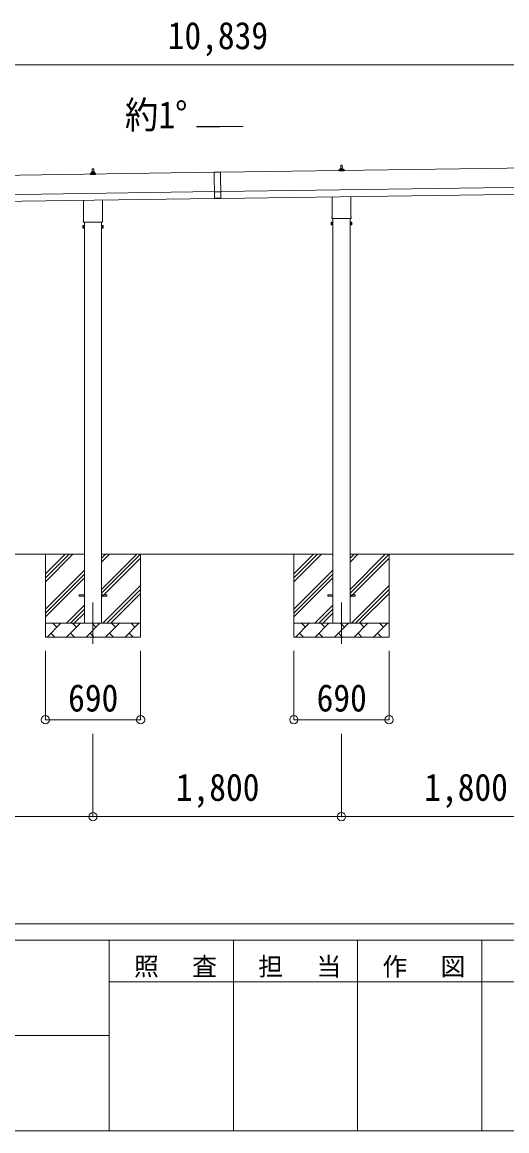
# Model space of a CAD drawing. Units: millimetres at full size, sheet at 1:60. Extents: x -16864 to 16864, y -11640 to 11640.
# Drawn here: x 4773 to 8283, y -11640 to -3611 of the extents above; entities that cross this region are included whole.
import ezdxf
from ezdxf.enums import TextEntityAlignment as Align

# ---------------------------------------------------------------- set-up
doc = ezdxf.new("R2010")
doc.units = ezdxf.units.MM
doc.header["$LTSCALE"] = 60
doc.header["$PDMODE"] = 32
doc.header["$PDSIZE"] = 60
doc.linetypes.add('CHAIN1', pattern=[8, 5, -1, 1, -1])
for name, color, linetype, lineweight in [('0-1_Defpoints', 7, 'CHAIN1', 9), ('0-2_TEXT1', 4, 'Continuous', 9), ('0-3_SHAPE', 7, 'Continuous', 9), ('0-7_PARTS2', 7, 'Continuous', 9), ('0-8_TABLE1', 6, 'Continuous', 9), ('F-0', 7, 'Continuous', 9)]:
    doc.layers.add(name, color=color, linetype=linetype, lineweight=lineweight)
doc.styles.add('ＭＳ ゴシック', font='')
doc.styles.get('ＭＳ ゴシック').set_extended_font_data('MS Gothic')

msp = doc.modelspace()

# ---------------------------------------------------------------- linework, layer by layer
at = {"layer": '0-1_Defpoints'}
for p, q in [((5285.56, -7813.9), (5285.56, -8162.9)), ((7085.56, -7813.9), (7085.56, -8162.9))]:
    msp.add_line(p, q, dxfattribs=at)
at = {"layer": '0-2_TEXT1'}
for p, q in [((6373.46, -4368.07), (6037.46, -4372.87)), ((11573.26, -4621.24), (6208.3, -4697.88)), ((7079.87, -4672.5), (7080.59, -4648.97)), ((7081.59, -4648), (7090.14, -4648)), ((7091.14, -4648.97), (7091.87, -4672.5)), ((6163.31, -4698.52), (798.36, -4775.17)), ((5267.62, -4713.71), (5267.62, -4706)), ((5304.12, -4713.71), (5267.62, -4713.71)), ((5268, -4705.21), (5303.73, -4705.21)), ((5268.38, -4705.03), (5275.1, -4703.4)), ((5275.48, -4703.21), (5296.25, -4703.21)), ((5275.87, -4702.43), (5275.87, -4698.21)), ((5276.87, -4698.21), (5294.87, -4698.21)), ((5279.87, -4698.21), (5280.59, -4674.69)), ((5281.59, -4673.71), (5290.14, -4673.71)), ((5291.14, -4674.69), (5291.87, -4698.21)), ((5295.87, -4702.43), (5295.87, -4698.21)), ((5303.35, -4705.03), (5296.63, -4703.4)), ((5304.12, -4713.71), (5304.12, -4706)), ((6163.29, -4697.52), (6208.29, -4696.88)), ((6163.29, -4697.52), (6166.04, -4890)), ((6208.3, -4697.88), (6163.31, -4698.52)), ((6208.29, -4696.88), (6211.04, -4889.36)), ((7067.62, -4688), (7067.62, -4680.28)), ((7104.12, -4688), (7067.62, -4688)), ((7068, -4679.5), (7103.73, -4679.5)), ((7068.38, -4679.31), (7075.1, -4677.68)), ((7075.48, -4677.5), (7096.25, -4677.5)), ((7075.87, -4676.71), (7075.87, -4672.5)), ((7076.87, -4672.5), (7094.87, -4672.5)), ((7095.87, -4676.71), (7095.87, -4672.5)), ((7103.35, -4679.31), (7096.63, -4677.68)), ((7104.12, -4688), (7104.12, -4680.28)), ((6210.3, -4837.87), (11575.26, -4761.23)), ((6211.02, -4887.86), (11575.97, -4811.22)), ((800.36, -4915.15), (6165.31, -4838.51)), ((801.07, -4965.15), (6166.02, -4888.5)), ((6210.32, -4838.87), (6165.32, -4839.51)), ((6210.97, -4884.36), (6165.97, -4885.01)), ((6211.04, -4889.36), (6166.04, -4890)), ((7017.26, -5021.98), (7017.26, -4876.34)), ((7153.86, -4874.39), (7153.86, -5021.98)), ((5217.26, -5047.7), (5217.26, -4902.06)), ((5353.86, -4900.11), (5353.86, -5047.7)), ((5215.56, -5056.47), (5215.56, -5050.97)), ((5355.56, -5050.97), (5355.56, -5056.47)), ((7015.56, -5030.76), (7015.56, -5025.26)), ((7153.5, -5034.26), (7017.62, -5034.26)), ((7023.06, -5034.26), (7023.06, -7963.9)), ((7148.06, -7963.9), (7148.06, -5034.26)), ((7155.56, -5025.26), (7155.56, -5030.76)), ((5211.56, -5085.97), (5212.32, -5084.66)), ((5211.56, -5085.97), (5211.56, -5102.97)), ((5211.56, -5102.97), (5212.32, -5104.29)), ((5218.56, -5089.56), (5212.32, -5089.56)), ((5218.56, -5099.38), (5212.32, -5099.38)), ((5218.56, -5104.29), (5212.32, -5104.29)), ((5353.5, -5059.97), (5217.62, -5059.97)), ((5221.06, -5103.67), (5218.56, -5103.67)), ((5223.06, -5059.97), (5223.06, -7963.9)), ((5348.06, -7963.9), (5348.06, -5059.97)), ((5350.06, -5103.67), (5352.56, -5103.67)), ((5352.56, -5089.56), (5358.8, -5089.56)), ((5352.56, -5099.38), (5358.8, -5099.38)), ((5352.56, -5104.29), (5358.8, -5104.29)), ((5359.56, -5085.97), (5358.8, -5084.66)), ((5359.56, -5102.97), (5358.8, -5104.29)), ((5359.56, -5085.97), (5359.56, -5102.97)), ((7011.56, -5060.26), (7012.32, -5058.94)), ((7011.56, -5060.26), (7011.56, -5077.26)), ((7011.56, -5077.26), (7012.32, -5078.57)), ((7018.56, -5063.85), (7012.32, -5063.85)), ((7018.56, -5073.66), (7012.32, -5073.66)), ((7018.56, -5078.57), (7012.32, -5078.57)), ((7021.06, -5077.96), (7018.56, -5077.96)), ((7150.06, -5077.96), (7152.56, -5077.96)), ((7152.56, -5063.85), (7158.8, -5063.85)), ((7152.56, -5073.66), (7158.8, -5073.66)), ((7152.56, -5078.57), (7158.8, -5078.57)), ((7159.56, -5060.26), (7158.8, -5058.94)), ((7159.56, -5077.26), (7158.8, -5078.57)), ((7159.56, -5060.26), (7159.56, -5077.26)), ((5185.56, -7759.4), (5223.06, -7759.4)), ((5185.56, -7768.4), (5185.56, -7759.4)), ((5185.56, -7759.4), (5223.06, -7759.4)), ((5185.56, -7768.4), (5185.56, -7759.4)), ((5185.56, -7768.4), (5223.06, -7768.4)), ((5185.56, -7768.4), (5223.06, -7768.4)), ((5348.06, -7759.4), (5385.56, -7759.4)), ((5348.06, -7759.4), (5385.56, -7759.4)), ((5348.06, -7768.4), (5385.56, -7768.4)), ((5348.06, -7768.4), (5385.56, -7768.4)), ((5385.56, -7768.4), (5385.56, -7759.4)), ((5385.56, -7768.4), (5385.56, -7759.4)), ((6985.56, -7759.4), (7023.06, -7759.4)), ((6985.56, -7768.4), (6985.56, -7759.4)), ((6985.56, -7759.4), (7023.06, -7759.4)), ((6985.56, -7768.4), (6985.56, -7759.4)), ((6985.56, -7768.4), (7023.06, -7768.4)), ((6985.56, -7768.4), (7023.06, -7768.4)), ((7148.06, -7759.4), (7185.56, -7759.4)), ((7148.06, -7759.4), (7185.56, -7759.4)), ((7148.06, -7768.4), (7185.56, -7768.4)), ((7148.06, -7768.4), (7185.56, -7768.4)), ((7185.56, -7768.4), (7185.56, -7759.4)), ((7185.56, -7768.4), (7185.56, -7759.4))]:
    msp.add_line(p, q, dxfattribs=at)
for points in [[(5218.56, -5104.29), (5218.56, -5084.66), (5212.32, -5084.66)], [(5218.56, -5103.67), (5218.56, -5085.27), (5221.06, -5085.27)], [(5352.56, -5103.67), (5352.56, -5085.27), (5350.06, -5085.27)], [(5352.56, -5104.29), (5352.56, -5084.66), (5358.8, -5084.66)], [(7018.56, -5078.57), (7018.56, -5058.94), (7012.32, -5058.94)], [(7018.56, -5077.96), (7018.56, -5059.56), (7021.06, -5059.56)], [(7152.56, -5077.96), (7152.56, -5059.56), (7150.06, -5059.56)], [(7152.56, -5078.57), (7152.56, -5058.94), (7158.8, -5058.94)]]:
    msp.add_lwpolyline(points, dxfattribs=at)
for points in [[(5221.06, -5104.97), (5221.06, -5083.97), (5223.06, -5083.97), (5223.06, -5104.97)], [(5350.06, -5104.97), (5350.06, -5083.97), (5348.06, -5083.97), (5348.06, -5104.97)], [(7021.06, -5079.26), (7021.06, -5058.26), (7023.06, -5058.26), (7023.06, -5079.26)], [(7150.06, -5079.26), (7150.06, -5058.26), (7148.06, -5058.26), (7148.06, -5079.26)]]:
    msp.add_lwpolyline(points, close=True, dxfattribs=at)
for centre, radius, start, end in [((7081.59, -4649), 1, 90, 178.60509), ((7090.14, -4649), 1, 1.39491, 90), ((5268.62, -4706), 1, 103.62699, 180), ((5274.87, -4702.43), 1, 283.62699, 0), ((5279.95, -4698.85), 4.13, 90, 171.17633), ((5276.87, -4699.21), 1, 90, 180), ((5281.59, -4674.71), 1, 90, 178.60509), ((5289.2, -4698.21), 4.83, 133.60282, 180), ((5282.53, -4698.21), 4.83, 0, 46.39718), ((5290.14, -4674.71), 1, 1.39491, 90), ((5291.78, -4698.85), 4.13, 8.82367, 90), ((5294.87, -4699.21), 1, 0, 90), ((5296.87, -4702.43), 1, 180, 256.37301), ((5303.12, -4706), 1, 0, 76.37301), ((7068.62, -4680.28), 1, 103.62699, 180), ((7074.87, -4676.71), 1, 283.62699, 0), ((7079.95, -4673.13), 4.13, 90, 171.17633), ((7076.87, -4673.5), 1, 90, 180), ((7089.2, -4672.5), 4.83, 133.60282, 180), ((7082.53, -4672.5), 4.83, 0, 46.39718), ((7091.78, -4673.13), 4.13, 8.82367, 90), ((7094.87, -4673.5), 1, 0, 90), ((7096.87, -4676.71), 1, 180, 256.37301), ((7103.12, -4680.28), 1, 0, 76.37301), ((5219.56, -5050.97), 4, 125.09963, 180), ((5219.56, -5056.47), 4, 180, 194.47751), ((5219.56, -5056.47), 4, 194.47751, 241.04498), ((5351.56, -5056.47), 4, 298.95502, 345.52249), ((5351.56, -5050.97), 4, 0, 54.90037), ((5351.56, -5056.47), 4, 345.52249, 0), ((7019.56, -5025.26), 4, 125.09963, 180), ((7019.56, -5030.76), 4, 180, 194.47751), ((7019.56, -5030.76), 4, 194.47751, 241.04498), ((7151.56, -5030.76), 4, 298.95502, 345.52249), ((7151.56, -5025.26), 4, 0, 54.90037), ((7151.56, -5030.76), 4, 345.52249, 0), ((5215.9, -5087.11), 4.34, 145.61575, 214.38425), ((5215.9, -5101.83), 4.34, 145.61575, 214.38425), ((5227.8, -5094.47), 16.24, 162.41205, 197.58795), ((5355.21, -5087.11), 4.34, 325.61575, 34.38425), ((5343.32, -5094.47), 16.24, 342.41205, 17.58795), ((5355.21, -5101.83), 4.34, 325.61575, 34.38425), ((7015.9, -5061.4), 4.34, 145.61575, 214.38425), ((7015.9, -5076.12), 4.34, 145.61575, 214.38425), ((7027.8, -5068.76), 16.24, 162.41205, 197.58795), ((7155.21, -5061.4), 4.34, 325.61575, 34.38425), ((7143.32, -5068.76), 16.24, 342.41205, 17.58795), ((7155.21, -5076.12), 4.34, 325.61575, 34.38425)]:
    msp.add_arc(centre, radius, start, end, dxfattribs=at)
at = {"layer": '0-3_SHAPE'}
for p, q in [((5223.06, -7463.9), (3548.06, -7463.9)), ((4940.56, -7463.9), (4940.56, -8063.9)), ((4940.56, -7607.38), (5084.04, -7463.9)), ((4940.56, -7635.67), (5112.33, -7463.9)), ((4940.56, -7663.95), (5140.61, -7463.9)), ((7023.06, -7463.9), (5348.06, -7463.9)), ((5348.06, -7492.72), (5376.88, -7463.9)), ((5348.06, -7521.01), (5405.17, -7463.9)), ((5348.06, -7719), (5603.16, -7463.9)), ((5348.06, -7747.28), (5630.56, -7464.78)), ((5630.56, -7463.9), (5630.56, -8063.9)), ((6740.56, -7463.9), (6740.56, -8063.9)), ((6740.56, -7607.38), (6884.04, -7463.9)), ((6740.56, -7635.67), (6912.33, -7463.9)), ((6740.56, -7663.95), (6940.61, -7463.9)), ((8823.06, -7463.9), (7148.06, -7463.9)), ((7148.06, -7492.72), (7176.88, -7463.9)), ((7148.06, -7521.01), (7205.17, -7463.9)), ((7148.06, -7719), (7403.16, -7463.9)), ((7148.06, -7747.28), (7430.56, -7464.78)), ((7430.56, -7463.9), (7430.56, -8063.9)), ((5348.06, -7775.57), (5630.56, -7493.07)), ((7148.06, -7775.57), (7430.56, -7493.07)), ((4940.56, -7861.94), (5223.06, -7579.44)), ((4940.56, -7890.22), (5223.06, -7607.72)), ((6740.56, -7861.94), (7023.06, -7579.44)), ((6740.56, -7890.22), (7023.06, -7607.72)), ((4940.56, -7918.51), (5223.06, -7636.01)), ((5357.72, -7963.9), (5630.56, -7691.06)), ((6740.56, -7918.51), (7023.06, -7636.01)), ((7157.72, -7963.9), (7430.56, -7691.06)), ((5386, -7963.9), (5630.56, -7719.34)), ((5414.29, -7963.9), (5630.56, -7747.63)), ((7186, -7963.9), (7430.56, -7719.34)), ((7214.29, -7963.9), (7430.56, -7747.63)), ((5093.16, -7963.9), (5223.06, -7834)), ((5121.44, -7963.9), (5223.06, -7862.28)), ((6893.16, -7963.9), (7023.06, -7834)), ((6921.44, -7963.9), (7023.06, -7862.28)), ((5149.73, -7963.9), (5223.06, -7890.57)), ((6949.73, -7963.9), (7023.06, -7890.57)), ((4940.56, -7963.9), (5630.56, -7963.9)), ((4952.72, -8063.9), (5052.72, -7963.9)), ((5024.16, -7992.45), (4995.61, -7963.9)), ((5094.14, -8063.9), (5194.14, -7963.9)), ((5165.58, -7992.45), (5137.03, -7963.9)), ((5235.56, -8063.9), (5335.56, -7963.9)), ((5307.01, -7992.45), (5278.45, -7963.9)), ((5376.98, -8063.9), (5476.98, -7963.9)), ((5448.43, -7992.45), (5419.87, -7963.9)), ((5518.4, -8063.9), (5618.4, -7963.9)), ((5589.85, -7992.45), (5561.3, -7963.9)), ((6740.56, -7963.9), (7430.56, -7963.9)), ((6752.72, -8063.9), (6852.72, -7963.9)), ((6824.16, -7992.45), (6795.61, -7963.9)), ((6894.14, -8063.9), (6994.14, -7963.9)), ((6965.58, -7992.45), (6937.03, -7963.9)), ((7035.56, -8063.9), (7135.56, -7963.9)), ((7107.01, -7992.45), (7078.45, -7963.9)), ((7176.98, -8063.9), (7276.98, -7963.9)), ((7248.43, -7992.45), (7219.87, -7963.9)), ((7318.4, -8063.9), (7418.4, -7963.9)), ((7389.85, -7992.45), (7361.3, -7963.9)), ((5630.56, -8063.9), (4940.56, -8063.9)), ((4981.27, -8035.35), (5009.82, -8063.9)), ((5122.69, -8035.35), (5151.24, -8063.9)), ((5264.11, -8035.35), (5292.67, -8063.9)), ((5405.53, -8035.35), (5434.09, -8063.9)), ((5546.96, -8035.35), (5575.51, -8063.9)), ((7430.56, -8063.9), (6740.56, -8063.9)), ((6781.27, -8035.35), (6809.82, -8063.9)), ((6922.69, -8035.35), (6951.24, -8063.9)), ((7064.11, -8035.35), (7092.67, -8063.9)), ((7205.53, -8035.35), (7234.09, -8063.9)), ((7346.96, -8035.35), (7375.51, -8063.9))]:
    msp.add_line(p, q, dxfattribs=at)
at = {"layer": '0-7_PARTS2', "color": 4}
for p, q in [((6037.46, -4372.87), (6037.46, -4368.07)), ((6037.46, -4368.07), (6373.46, -4368.07))]:
    msp.add_line(p, q, dxfattribs=at)
at = {"layer": '0-8_TABLE1'}
for p, q in [((11606.27, -3921.26), (767.34, -3921.26)), ((4940.56, -8662.9), (4940.56, -8162.9)), ((5630.56, -8662.9), (5630.56, -8162.9)), ((6740.56, -8662.9), (6740.56, -8162.9)), ((7430.56, -8662.9), (7430.56, -8162.9)), ((4940.56, -8662.9), (5630.56, -8662.9)), ((6740.56, -8662.9), (7430.56, -8662.9)), ((5285.56, -9364.9), (5285.56, -8764.9)), ((7085.56, -9364.9), (7085.56, -8764.9)), ((5285.56, -9364.9), (3485.56, -9364.9)), ((7085.56, -9364.9), (5285.56, -9364.9)), ((8885.56, -9364.9), (7085.56, -9364.9))]:
    msp.add_line(p, q, dxfattribs=at)
for p in [(4940.56, -8662.9), (5630.56, -8662.9), (6740.56, -8662.9), (7430.56, -8662.9), (5285.56, -9364.9), (7085.56, -9364.9)]:
    msp.add_point(p, dxfattribs=at)
at = {"layer": 'F-0', "color": 5, "lineweight": 5}
for p, q in [((-16864.12, -10140), (16015.88, -10140)), ((-16864.12, -10260), (10682.37, -10260)), ((5402.37, -10260), (5402.37, -11640)), ((6302.37, -10260), (6302.37, -11640)), ((7202.37, -10260), (7202.37, -11640)), ((8102.36, -10260), (8102.36, -11640)), ((5402.37, -10560), (9002.37, -10560)), ((-6897.63, -10950), (5402.37, -10950)), ((-16864.12, -11640), (16015.88, -11640))]:
    msp.add_line(p, q, dxfattribs=at)

# ---------------------------------------------------------------- texts
at = {"layer": '0-7_PARTS2', "style": 'ＭＳ ゴシック', "width": 0.9}
msp.add_text('約1°', height=197.9, dxfattribs=at).set_placement((5516.38, -4440.62), align=Align.BOTTOM_LEFT)
at = {"layer": '0-8_TABLE1', "color": 7, "style": 'ＭＳ ゴシック', "width": 0.9}
for s, p in [('10,839', (5826.81, -3866.26)), ('690', (5105.56, -8662.9)), ('690', (6905.56, -8662.9)), ('1,800', (5885.56, -9309.9)), ('1,800', (7685.56, -9309.9))]:
    msp.add_text(s, height=197.9, dxfattribs=at).set_placement(p, align=Align.BOTTOM_LEFT)
at = {"layer": 'F-0', "char_height": 132, "attachment_point": 7, "style": 'ＭＳ ゴシック'}
for s, insert in [('\\T1.17;照\u3000査', (5582.37, -10530)), ('\\T1.17;担\u3000当', (6482.37, -10530)), ('\\T1.17;作\u3000図', (7382.37, -10530))]:
    msp.add_mtext(s, dxfattribs=dict(at, insert=insert))

doc.saveas('drawing.dxf')
